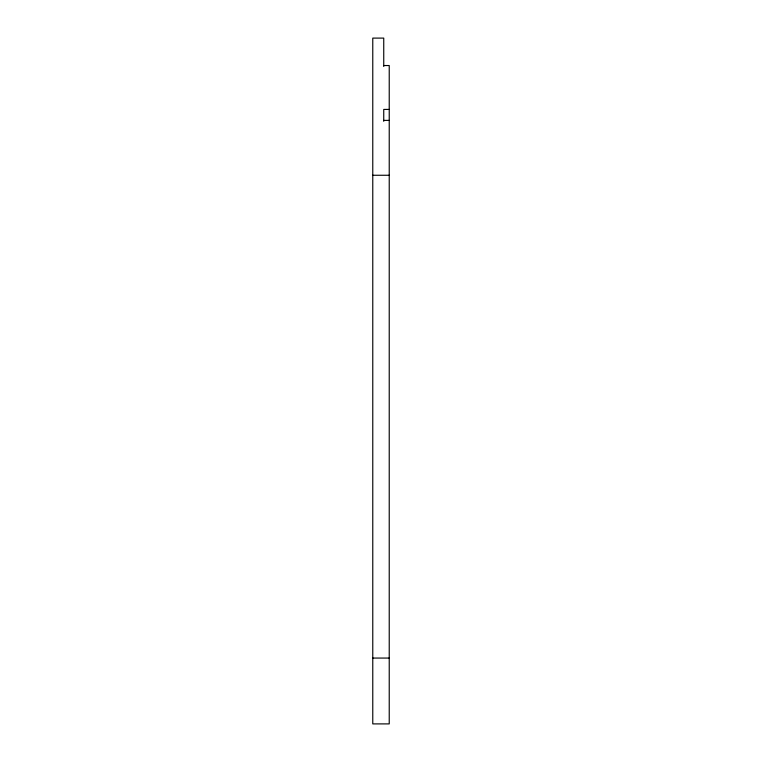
<?xml version="1.0" encoding="UTF-8"?>
<svg xmlns="http://www.w3.org/2000/svg" width="762" height="762" viewBox="0 0 762 762"><rect width="100%" height="100%" fill="white"/><g stroke="black" fill="none" stroke-linecap="round" stroke-linejoin="round"><path stroke-width="1.14" d="M383.743 65.532L389.23 65.532L389.23 723.9L372.77 723.9L372.77 38.1L383.743 38.1L383.743 66.475M389.23 109.423L383.743 109.423L383.743 121.32M383.743 120.396L389.23 120.396M372.77 175.26L389.23 175.26M372.77 658.063L389.23 658.063"/></g></svg>
